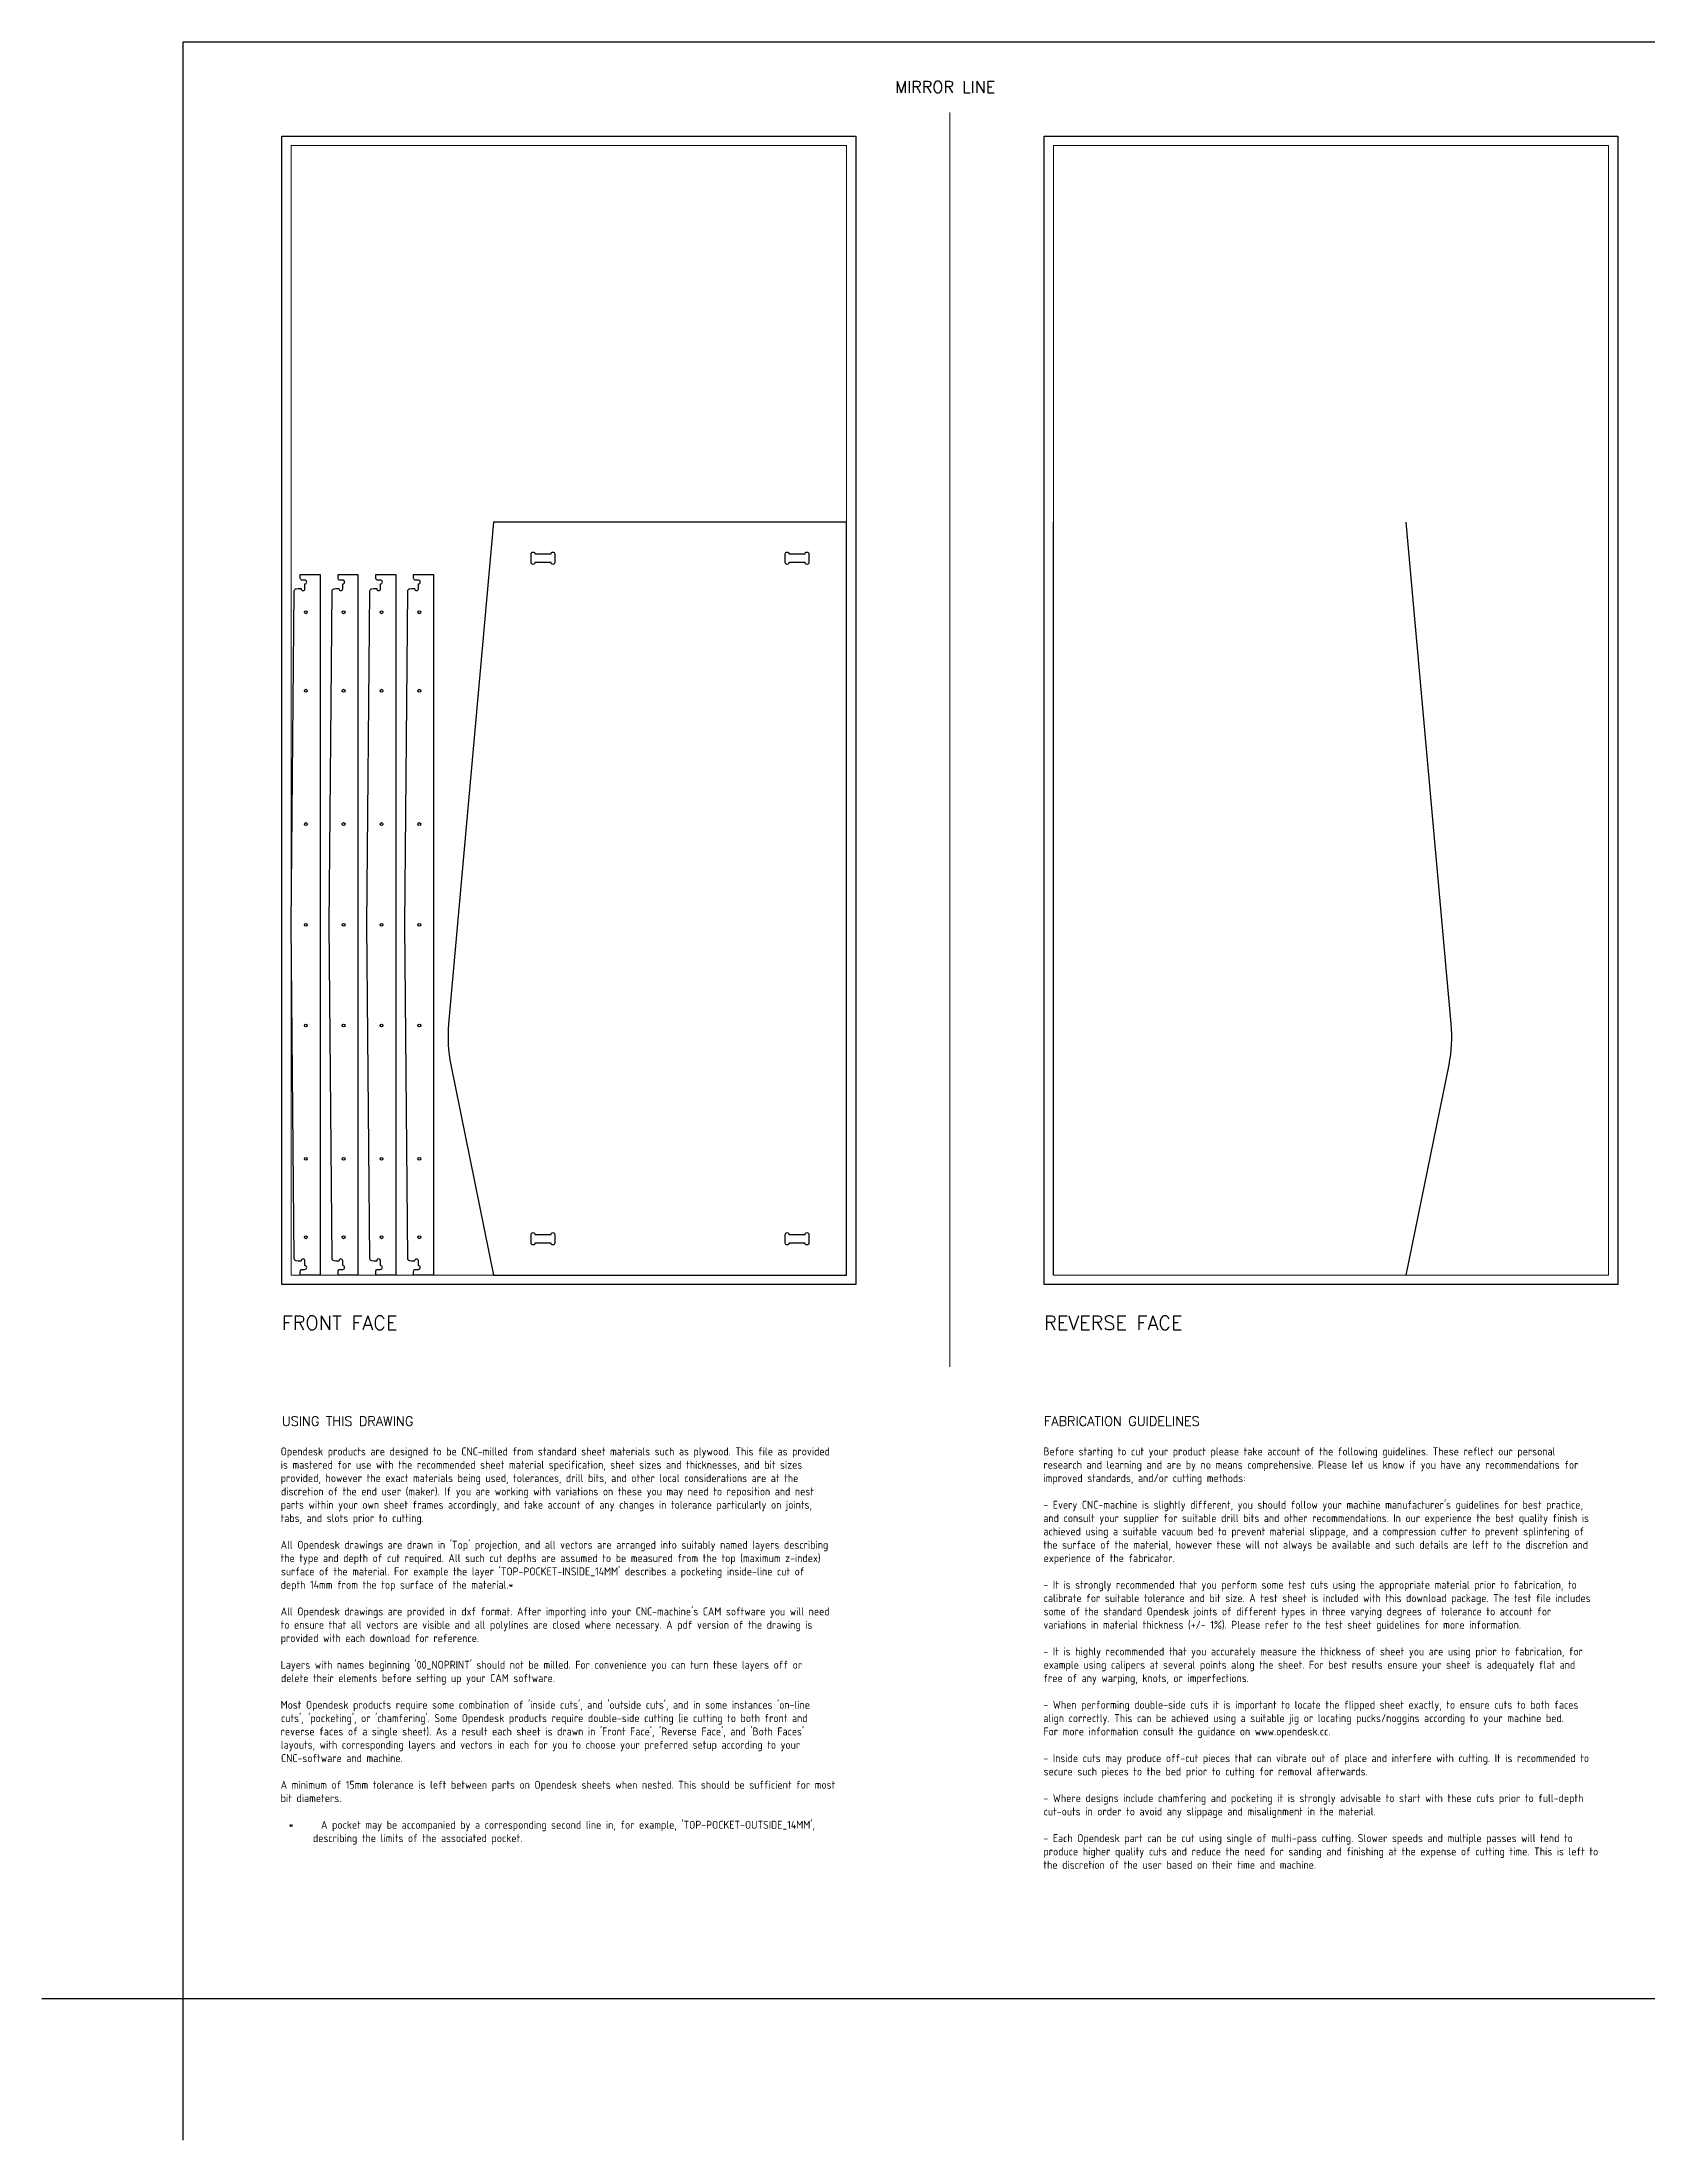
# Model space of a CAD drawing. Header units: millimetres. Extents: x -300 to 5880, y -300 to 4158.
# Drawn here: x -300 to 3112, y -300 to 4158 of the extents above; entities that cross this region are included whole.
import ezdxf
from ezdxf.enums import TextEntityAlignment as Align

# ---------------------------------------------------------------- set-up
doc = ezdxf.new("R2010")
doc.units = ezdxf.units.MM
doc.layers.add('00-NOPRINT_TEXT', color=7, linetype='Continuous', lineweight=25)
doc.layers.add('00_NOPRINT_TOLERANCE', color=7, linetype='Continuous', lineweight=5)
for name, color, linetype, lineweight, true_color in [('BOARD_$TH-NOMINAL', 3, 'Continuous', 30, 0x00ff00), ('TOP-CUT-INSIDE_18.0MM', 1, 'Continuous', 25, 0xff1c00), ('TOP-CUT-OUTSIDE_18.0MM', 220, 'Continuous', 25, 0xff00d1), ('TOP-HOLE-6.0MM-DIAM_5.0MM', 220, 'Continuous', 25, 0xff00de)]:
    doc.layers.add(name, color=color, linetype=linetype, lineweight=lineweight, true_color=true_color)
doc.layers.add('REV-FILLET-ONLINE_3.0MM', color=216, linetype='Continuous', true_color=0x801770)
doc.layers.add('TOP-FILLET-ONLINE_3.0MM', color=220, linetype='Continuous', true_color=0xff00d9)
doc.styles.add('OD-ISOCP-17_240', font='isocp.shx')
doc.styles.add('OD-ISOCP-17_241', font='isocp.shx')
doc.styles.add('OD-ISOCP-17_242', font='isocp.shx')
doc.styles.add('OD-ISOCP-17_243', font='isocp.shx')
doc.styles.add('OD-ISOCP-17_244', font='isocp.shx')
doc.styles.add('OD-ISOCP-17_245', font='isocp.shx')
doc.styles.add('OD-ISOCP-17_246', font='isocp.shx')
doc.styles.add('OD-ISOCP-17_247', font='isocp.shx')
doc.styles.add('OD-ISOCP-17_248', font='isocp.shx')
doc.styles.add('OD-ISOCP-17_249', font='isocp.shx')
doc.styles.add('OD-ISOCP-17_250', font='isocp.shx')
doc.styles.add('OD-ISOCP-17_251', font='isocp.shx')
doc.styles.add('OD-ISOCP-17_252', font='isocp.shx')
doc.styles.add('OD-ISOCP-17_253', font='isocp.shx')
doc.styles.add('OD-ISOCP-17_254', font='isocp.shx')
doc.styles.add('OD-ISOCP-17_255', font='isocp.shx')
doc.styles.add('OD-ISOCP-17_256', font='isocp.shx')
doc.styles.add('OD-ISOCP-17_257', font='isocp.shx')
doc.styles.add('OD-ISOCP-17_258', font='isocp.shx')
doc.styles.add('OD-ISOCP-17_259', font='isocp.shx')
doc.styles.add('OD-ISOCP-17_260', font='isocp.shx')
doc.styles.add('OD-ISOCP-17_261', font='isocp.shx')
doc.styles.add('OD-ISOCP-17_262', font='isocp.shx')
doc.styles.add('OD-ISOCP-17_263', font='isocp.shx')
doc.styles.add('OD-ISOCP-17_264', font='isocp.shx')
doc.styles.add('OD-ISOCP-17_265', font='isocp.shx')
doc.styles.add('OD-ISOCP-17_266', font='isocp.shx')
doc.styles.add('OD-ISOCP-17_267', font='isocp.shx')
doc.styles.add('OD-ISOCP-17_268', font='isocp.shx')
doc.styles.add('OD-ISOCP-17_269', font='isocp.shx')
doc.styles.add('OD-ISOCP-17_270', font='isocp.shx')
doc.styles.add('OD-ISOCP-17_271', font='isocp.shx')
doc.styles.add('OD-ISOCP-17_272', font='isocp.shx')
doc.styles.add('OD-ISOCP-17_273', font='isocp.shx')
doc.styles.add('OD-ISOCP-17_274', font='isocp.shx')
doc.styles.add('OD-ISOCP-17_275', font='isocp.shx')
doc.styles.add('OD-ISOCP-17_276', font='isocp.shx')
doc.styles.add('OD-ISOCP-17_277', font='isocp.shx')
doc.styles.add('OD-ISOCP-17_278', font='isocp.shx')
doc.styles.add('OD-ISOCP-17_279', font='isocp.shx')
doc.styles.add('OD-ISOCP-17_280', font='isocp.shx')
doc.styles.add('OD-ISOCP-17_281', font='isocp.shx')
doc.styles.add('OD-ISOCP-17_282', font='isocp.shx')
doc.styles.add('OD-ISOCP-17_283', font='isocp.shx')
doc.styles.add('OD-ISOCP-17_284', font='isocp.shx')
doc.styles.add('OD-ISOCP-17_285', font='isocp.shx')
doc.styles.add('OD-ISOCP-17_286', font='isocp.shx')
doc.styles.add('OD-ISOCP-17_287', font='isocp.shx')
doc.styles.add('OD-ISOCP-17_288', font='isocp.shx')
doc.styles.add('OD-SIMPLEX-20_87', font='simplex.shx')
doc.styles.add('OD-SIMPLEX-20_88', font='simplex.shx')
doc.styles.add('OD-SIMPLEX-25_89', font='simplex.shx')
doc.styles.add('OD-SIMPLEX-30_88', font='simplex.shx')
doc.styles.add('OD-SIMPLEX-30_89', font='simplex.shx')

# ---------------------------------------------------------------- blocks, each defined once
blk = doc.blocks.new('Borders Opendesk_7')
at = {"layer": '00-NOPRINT_TEXT'}
for p, q in [((0, 4158), (5880, 4158)), ((0, 0), (0, 4158)), ((0, 0), (-300, 0)), ((0, -300), (0, 0)), ((5880, 0), (0, 0))]:
    blk.add_line(p, q, dxfattribs=at)
at = {"layer": '00_NOPRINT_TOLERANCE'}
for p, q in [((1630, 1343.2), (1630, 4008)), ((210, 3958), (1430, 3958)), ((210, 1518), (210, 3958)), ((230, 3938), (1410, 3938)), ((230, 1538), (230, 3938)), ((1410, 3938), (1410, 1538)), ((1430, 3958), (1430, 1518)), ((1830, 3958), (3050, 3958)), ((1830, 1518), (1830, 3958)), ((1850, 1538), (1850, 3938)), ((1850, 3938), (3030, 3938)), ((3030, 3938), (3030, 1538)), ((3050, 3958), (3050, 1518)), ((1430, 1518), (210, 1518)), ((1410, 1538), (230, 1538)), ((3050, 1518), (1830, 1518)), ((3030, 1538), (1850, 1538))]:
    blk.add_line(p, q, dxfattribs=at)
at = {"layer": 'BOARD_$TH-NOMINAL'}
for p, q in [((210, 3958), (1430, 3958)), ((210, 1518), (210, 3958)), ((1430, 3958), (1430, 1518)), ((1830, 3958), (3050, 3958)), ((1830, 1518), (1830, 3958)), ((3050, 3958), (3050, 1518)), ((1430, 1518), (210, 1518)), ((3050, 1518), (1830, 1518))]:
    blk.add_line(p, q, dxfattribs=at)
at = {"layer": '00-NOPRINT_TEXT', "style": 'OD-SIMPLEX-25_89'}
blk.add_text('MIRROR LINE', height=25, dxfattribs=at).set_placement((1513.3, 4049.9))
at = {"layer": '00-NOPRINT_TEXT', "color": 7}
for s, height, style, p in [('FRONT FACE', 30, 'OD-SIMPLEX-30_89', (210, 1451.3)), ('REVERSE FACE', 30, 'OD-SIMPLEX-30_88', (1830, 1451.3)), ('USING THIS DRAWING', 20, 'OD-SIMPLEX-20_88', (210, 1237.4)), ('FABRICATION GUIDELINES', 20, 'OD-SIMPLEX-20_87', (1830, 1237.4))]:
    blk.add_text(s, height=height, dxfattribs=dict(at, style=style)).set_placement(p, align=Align.TOP_LEFT)
for s, style, p in [('Opendesk products are designed to be CNC-milled from standard sheet materials such as plywood. This file as provided', 'OD-ISOCP-17_265', (207.4, 1154.7)), ('Before starting to cut your product please take account of the following guidelines. These reflect our personal', 'OD-ISOCP-17_240', (1828.7, 1154.7)), ('is mastered for use with the recommended sheet material specification, sheet sizes and thicknesses, and bit sizes', 'OD-ISOCP-17_266', (207.4, 1126.3)), ('provided, however the exact materials being used, tolerances, drill bits, and other local considerations are at the', 'OD-ISOCP-17_267', (207.4, 1098)), ('research and learning and are by no means comprehensive. Please let us know if you have any recommendations for', 'OD-ISOCP-17_241', (1828.7, 1126.3)), ('improved standards, and/or cutting methods:', 'OD-ISOCP-17_242', (1828.7, 1098)), ('discretion of the end user (maker). If you are working with variations on these you may need to reposition and nest', 'OD-ISOCP-17_268', (208.1, 1069.7)), ('tabs, and slots prior to cutting.', 'OD-ISOCP-17_270', (207.4, 1013)), ('parts within your own sheet frames accordingly, and take account of any changes in tolerance particularly on joints,', 'OD-ISOCP-17_269', (207.4, 1041.3)), ("- Every CNC-machine is slightly different, you should follow your machine manufacturer's guidelines for best practice,", 'OD-ISOCP-17_243', (1828.7, 1041.3)), ('and consult your supplier for suitable drill bits and other recommendations. In our experience the best quality finish is', 'OD-ISOCP-17_244', (1828.7, 1013)), ('achieved using a suitable vacuum bed to prevent material slippage, and a compression cutter to prevent splintering of', 'OD-ISOCP-17_245', (1828.7, 984.7)), ('the type and depth of cut required. All such cut depths are assumed to be measured from the top (maximum z-index)', 'OD-ISOCP-17_272', (207.4, 928)), ("All Opendesk drawings are drawn in 'Top' projection, and all vectors are arranged into suitably named layers describing", 'OD-ISOCP-17_271', (207.4, 956.3)), ('the surface of the material, however these will not always be available and such details are left to the discretion and', 'OD-ISOCP-17_246', (1828.7, 956.3)), ('experience of the fabricator.', 'OD-ISOCP-17_247', (1829.2, 928)), ("surface of the material. For example the layer 'TOP-POCKET-INSIDE_14MM' describes a pocketing inside-line cut of", 'OD-ISOCP-17_273', (208, 899.7)), ('depth 14mm from the top surface of the material.*', 'OD-ISOCP-17_274', (207.4, 871.3)), ('- It is strongly recommended that you perform some test cuts using the appropriate material prior to fabrication, to', 'OD-ISOCP-17_248', (1828.7, 871.3)), ('calibrate for suitable tolerance and bit size. A test sheet is included with this download package. The test file includes', 'OD-ISOCP-17_249', (1829.3, 843)), ('to ensure that all vectors are visible and all polylines are closed where necessary. A pdf version of the drawing is', 'OD-ISOCP-17_276', (207.4, 786.3)), ("All Opendesk drawings are provided in dxf format. After importing into your CNC-machine's CAM software you will need", 'OD-ISOCP-17_275', (207.4, 814.7)), ('variations in material thickness (+/- 1%). Please refer to the test sheet guidelines for more information.', 'OD-ISOCP-17_251', (1828.7, 786.3)), ('some of the standard Opendesk joints of different types in three varying degrees of tolerance to account for', 'OD-ISOCP-17_250', (1829.2, 814.7)), ('provided with each download for reference.', 'OD-ISOCP-17_277', (207.4, 758)), ("Layers with names beginning '00_NOPRINT' should not be milled. For convenience you can turn these layers off or", 'OD-ISOCP-17_278', (207.4, 701.3)), ('- It is highly recommended that you accurately measure the thickness of sheet you are using prior to fabrication, for', 'OD-ISOCP-17_252', (1828.7, 729.7)), ('example using calipers at several points along the sheet. For best results ensure your sheet is adequately flat and', 'OD-ISOCP-17_253', (1829.2, 701.3)), ('delete their elements before setting up your CAM software.', 'OD-ISOCP-17_279', (208.1, 673)), ('free of any warping, knots, or imperfections.', 'OD-ISOCP-17_254', (1828.7, 673)), ("Most Opendesk products require some combination of 'inside cuts', and 'outside cuts', and in some instances 'on-line", 'OD-ISOCP-17_280', (207.4, 616.3)), ('- When performing double-side cuts it is important to locate the flipped sheet exactly, to ensure cuts to both faces', 'OD-ISOCP-17_255', (1828.7, 616.3)), ("reverse faces of a single sheet). As a result each sheet is drawn in 'Front Face', 'Reverse Face', and 'Both Faces'", 'OD-ISOCP-17_282', (207.4, 559.7)), ("cuts', 'pocketing', or 'chamfering'. Some Opendesk products require double-side cutting (ie cutting to both front and", 'OD-ISOCP-17_281', (208.1, 588)), ('align correctly. This can be achieved using a suitable jig or locating pucks/noggins according to your machine bed.', 'OD-ISOCP-17_256', (1828.7, 588)), ('layouts, with corresponding layers and vectors in each for you to choose your preferred setup according to your', 'OD-ISOCP-17_283', (207.8, 531.3)), ('For more information consult the guidance on www.opendesk.cc.', 'OD-ISOCP-17_257', (1828.7, 559.7)), ('CNC-software and machine.', 'OD-ISOCP-17_284', (208.2, 503)), ('- Inside cuts may produce off-cut pieces that can vibrate out of place and interfere with cutting. It is recommended to', 'OD-ISOCP-17_258', (1828.7, 503)), ('secure such pieces to the bed prior to cutting for removal afterwards.', 'OD-ISOCP-17_259', (1829.2, 474.7)), ('A minimum of 15mm tolerance is left between parts on Opendesk sheets when nested. This should be sufficient for most', 'OD-ISOCP-17_285', (207.4, 446.3)), ('bit diameters.', 'OD-ISOCP-17_286', (207.4, 418)), ('- Where designs include chamfering and pocketing it is strongly advisable to start with these cuts prior to full-depth', 'OD-ISOCP-17_260', (1828.7, 418)), ('cut-outs in order to avoid any slippage and misalignment in the material.', 'OD-ISOCP-17_261', (1829.3, 389.7)), ("*      A pocket may be accompanied by a corresponding second line in, for example, 'TOP-POCKET-OUTSIDE_14MM',", 'OD-ISOCP-17_287', (224.4, 361.3)), ('describing the limits of the associated pocket.', 'OD-ISOCP-17_288', (276.1, 333)), ('- Each Opendesk part can be cut using single of multi-pass cutting. Slower speeds and multiple passes will tend to', 'OD-ISOCP-17_262', (1828.7, 333)), ('produce higher quality cuts and reduce the need for sanding and finishing at the expense of cutting time. This is left to', 'OD-ISOCP-17_263', (1828.7, 304.7)), ('the discretion of the user based on their time and machine.', 'OD-ISOCP-17_264', (1828.7, 276.3))]:
    blk.add_text(s, height=17, dxfattribs=dict(at, style=style)).set_placement(p)

msp = doc.modelspace()

# ---------------------------------------------------------------- linework, layer by layer
at = {"layer": 'REV-FILLET-ONLINE_3.0MM'}
msp.add_line((1850, 1538), (1850, 3138), dxfattribs=at)
msp.add_lwpolyline([(2600, 1538), (2690.9, 1984.7, 0.072682), (2695.7, 2071.4), (2600, 3138)], format="xyb", dxfattribs=at)
at = {"layer": 'TOP-CUT-INSIDE_18.0MM'}
for points in [[(790.1, 3070.1), (790.1, 3051.9, -1), (782.1, 3051.9), (747.9, 3051.9, -1), (739.9, 3051.9), (739.9, 3070.1, -1), (747.9, 3070.1), (782.1, 3070.1, -1)], [(1279.9, 3070.1, -1), (1287.9, 3070.1), (1322.1, 3070.1, -1), (1330.1, 3070.1), (1330.1, 3051.9, -1), (1322.1, 3051.9), (1287.9, 3051.9, -1), (1279.9, 3051.9)], [(790.1, 1624.1), (790.1, 1605.9, -1), (782.1, 1605.9), (747.9, 1605.9, -1), (739.9, 1605.9), (739.9, 1624.1, -1), (747.9, 1624.1), (782.1, 1624.1, -1)], [(1330.1, 1624.1), (1330.1, 1605.9, -1), (1322.1, 1605.9), (1287.9, 1605.9, -1), (1279.9, 1605.9), (1279.9, 1624.1, -1), (1287.9, 1624.1), (1322.1, 1624.1, -1)]]:
    msp.add_lwpolyline(points, format="xyb", close=True, dxfattribs=at)
at = {"layer": 'TOP-CUT-OUTSIDE_18.0MM'}
for points in [[(569.1, 1984.7), (660, 1538), (1410, 1538), (1410, 3138), (660, 3138), (564.3, 2071.4, 0.072682)], [(248.9, 1545.5, -0.414214), (253.4, 1550), (258.9, 1550, 1), (258.9, 1558), (258.9, 1568.2, 1), (250.9, 1568.2), (250.9, 1567.6), (244.4, 1567.6), (240.6, 1568.2, -0.389731), (236.4, 1572.6), (230, 2282.2), (236.4, 2991.8, -0.389731), (240.6, 2996.2), (244.4, 2996.8), (250.9, 2996.8), (250.9, 2996.2, 1), (258.9, 2996.2), (258.9, 3006.4, 1), (258.9, 3014.4), (253.4, 3014.4, -0.414214), (248.9, 3018.9), (248.9, 3026.4), (291.4, 3026.4), (291.4, 1538), (248.9, 1538)], [(329.3, 1545.5, -0.414214), (333.8, 1550), (339.3, 1550, 1), (339.3, 1558), (339.3, 1568.2, 1), (331.3, 1568.2), (331.3, 1567.6), (324.8, 1567.6), (321, 1568.2, -0.389731), (316.8, 1572.6), (310.4, 2282.2), (316.8, 2991.8, -0.389731), (321, 2996.2), (324.8, 2996.8), (331.3, 2996.8), (331.3, 2996.2, 1), (339.3, 2996.2), (339.3, 3006.4, 1), (339.3, 3014.4), (333.8, 3014.4, -0.414214), (329.3, 3018.9), (329.3, 3026.4), (371.8, 3026.4), (371.8, 1538), (329.3, 1538)], [(409.7, 1545.5, -0.414214), (414.2, 1550), (419.7, 1550, 1), (419.7, 1558), (419.7, 1568.2, 1), (411.7, 1568.2), (411.7, 1567.6), (405.2, 1567.6), (401.4, 1568.2, -0.389731), (397.2, 1572.6), (390.8, 2282.2), (397.2, 2991.8, -0.389731), (401.4, 2996.2), (405.2, 2996.8), (411.7, 2996.8), (411.7, 2996.2, 1), (419.7, 2996.2), (419.7, 3006.4, 1), (419.7, 3014.4), (414.2, 3014.4, -0.414214), (409.7, 3018.9), (409.7, 3026.4), (452.2, 3026.4), (452.2, 1538), (409.7, 1538)], [(490.1, 1545.5, -0.414214), (494.6, 1550), (500.1, 1550, 1), (500.1, 1558), (500.1, 1568.2, 1), (492.1, 1568.2), (492.1, 1567.6), (485.5, 1567.6), (481.8, 1568.2, -0.389731), (477.6, 1572.6), (471.2, 2282.2), (477.6, 2991.8, -0.389731), (481.8, 2996.2), (485.5, 2996.8), (492.1, 2996.8), (492.1, 2996.2, 1), (500.1, 2996.2), (500.1, 3006.4, 1), (500.1, 3014.4), (494.6, 3014.4, -0.414214), (490.1, 3018.9), (490.1, 3026.4), (532.6, 3026.4), (532.6, 1538), (490.1, 1538)]]:
    msp.add_lwpolyline(points, format="xyb", close=True, dxfattribs=at)
at = {"layer": 'TOP-FILLET-ONLINE_3.0MM'}
msp.add_line((1410, 1538), (1410, 3138), dxfattribs=at)
msp.add_lwpolyline([(660, 3138), (564.3, 2071.4, 0.072682), (569.1, 1984.7), (660, 1538)], format="xyb", dxfattribs=at)
at = {"layer": 'TOP-HOLE-6.0MM-DIAM_5.0MM'}
for centre in [(260.9, 2946.2), (341.3, 2946.2), (421.7, 2946.2), (502.1, 2946.2), (260.9, 2779.5), (341.3, 2779.5), (421.7, 2779.5), (502.1, 2779.5), (260.9, 2496.2), (341.3, 2496.2), (421.7, 2496.2), (502.1, 2496.2), (260.9, 2282.2), (341.3, 2282.2), (421.7, 2282.2), (502.1, 2282.2), (260.9, 2068.2), (341.3, 2068.2), (421.7, 2068.2), (502.1, 2068.2), (260.9, 1784.9), (341.3, 1784.9), (421.7, 1784.9), (502.1, 1784.9), (260.9, 1618.2), (341.3, 1618.2), (421.7, 1618.2), (502.1, 1618.2)]:
    msp.add_circle(centre, 3, dxfattribs=at)

# ---------------------------------------------------------------- block references
msp.add_blockref('Borders Opendesk_7', (0, 0))

doc.saveas('drawing.dxf')
